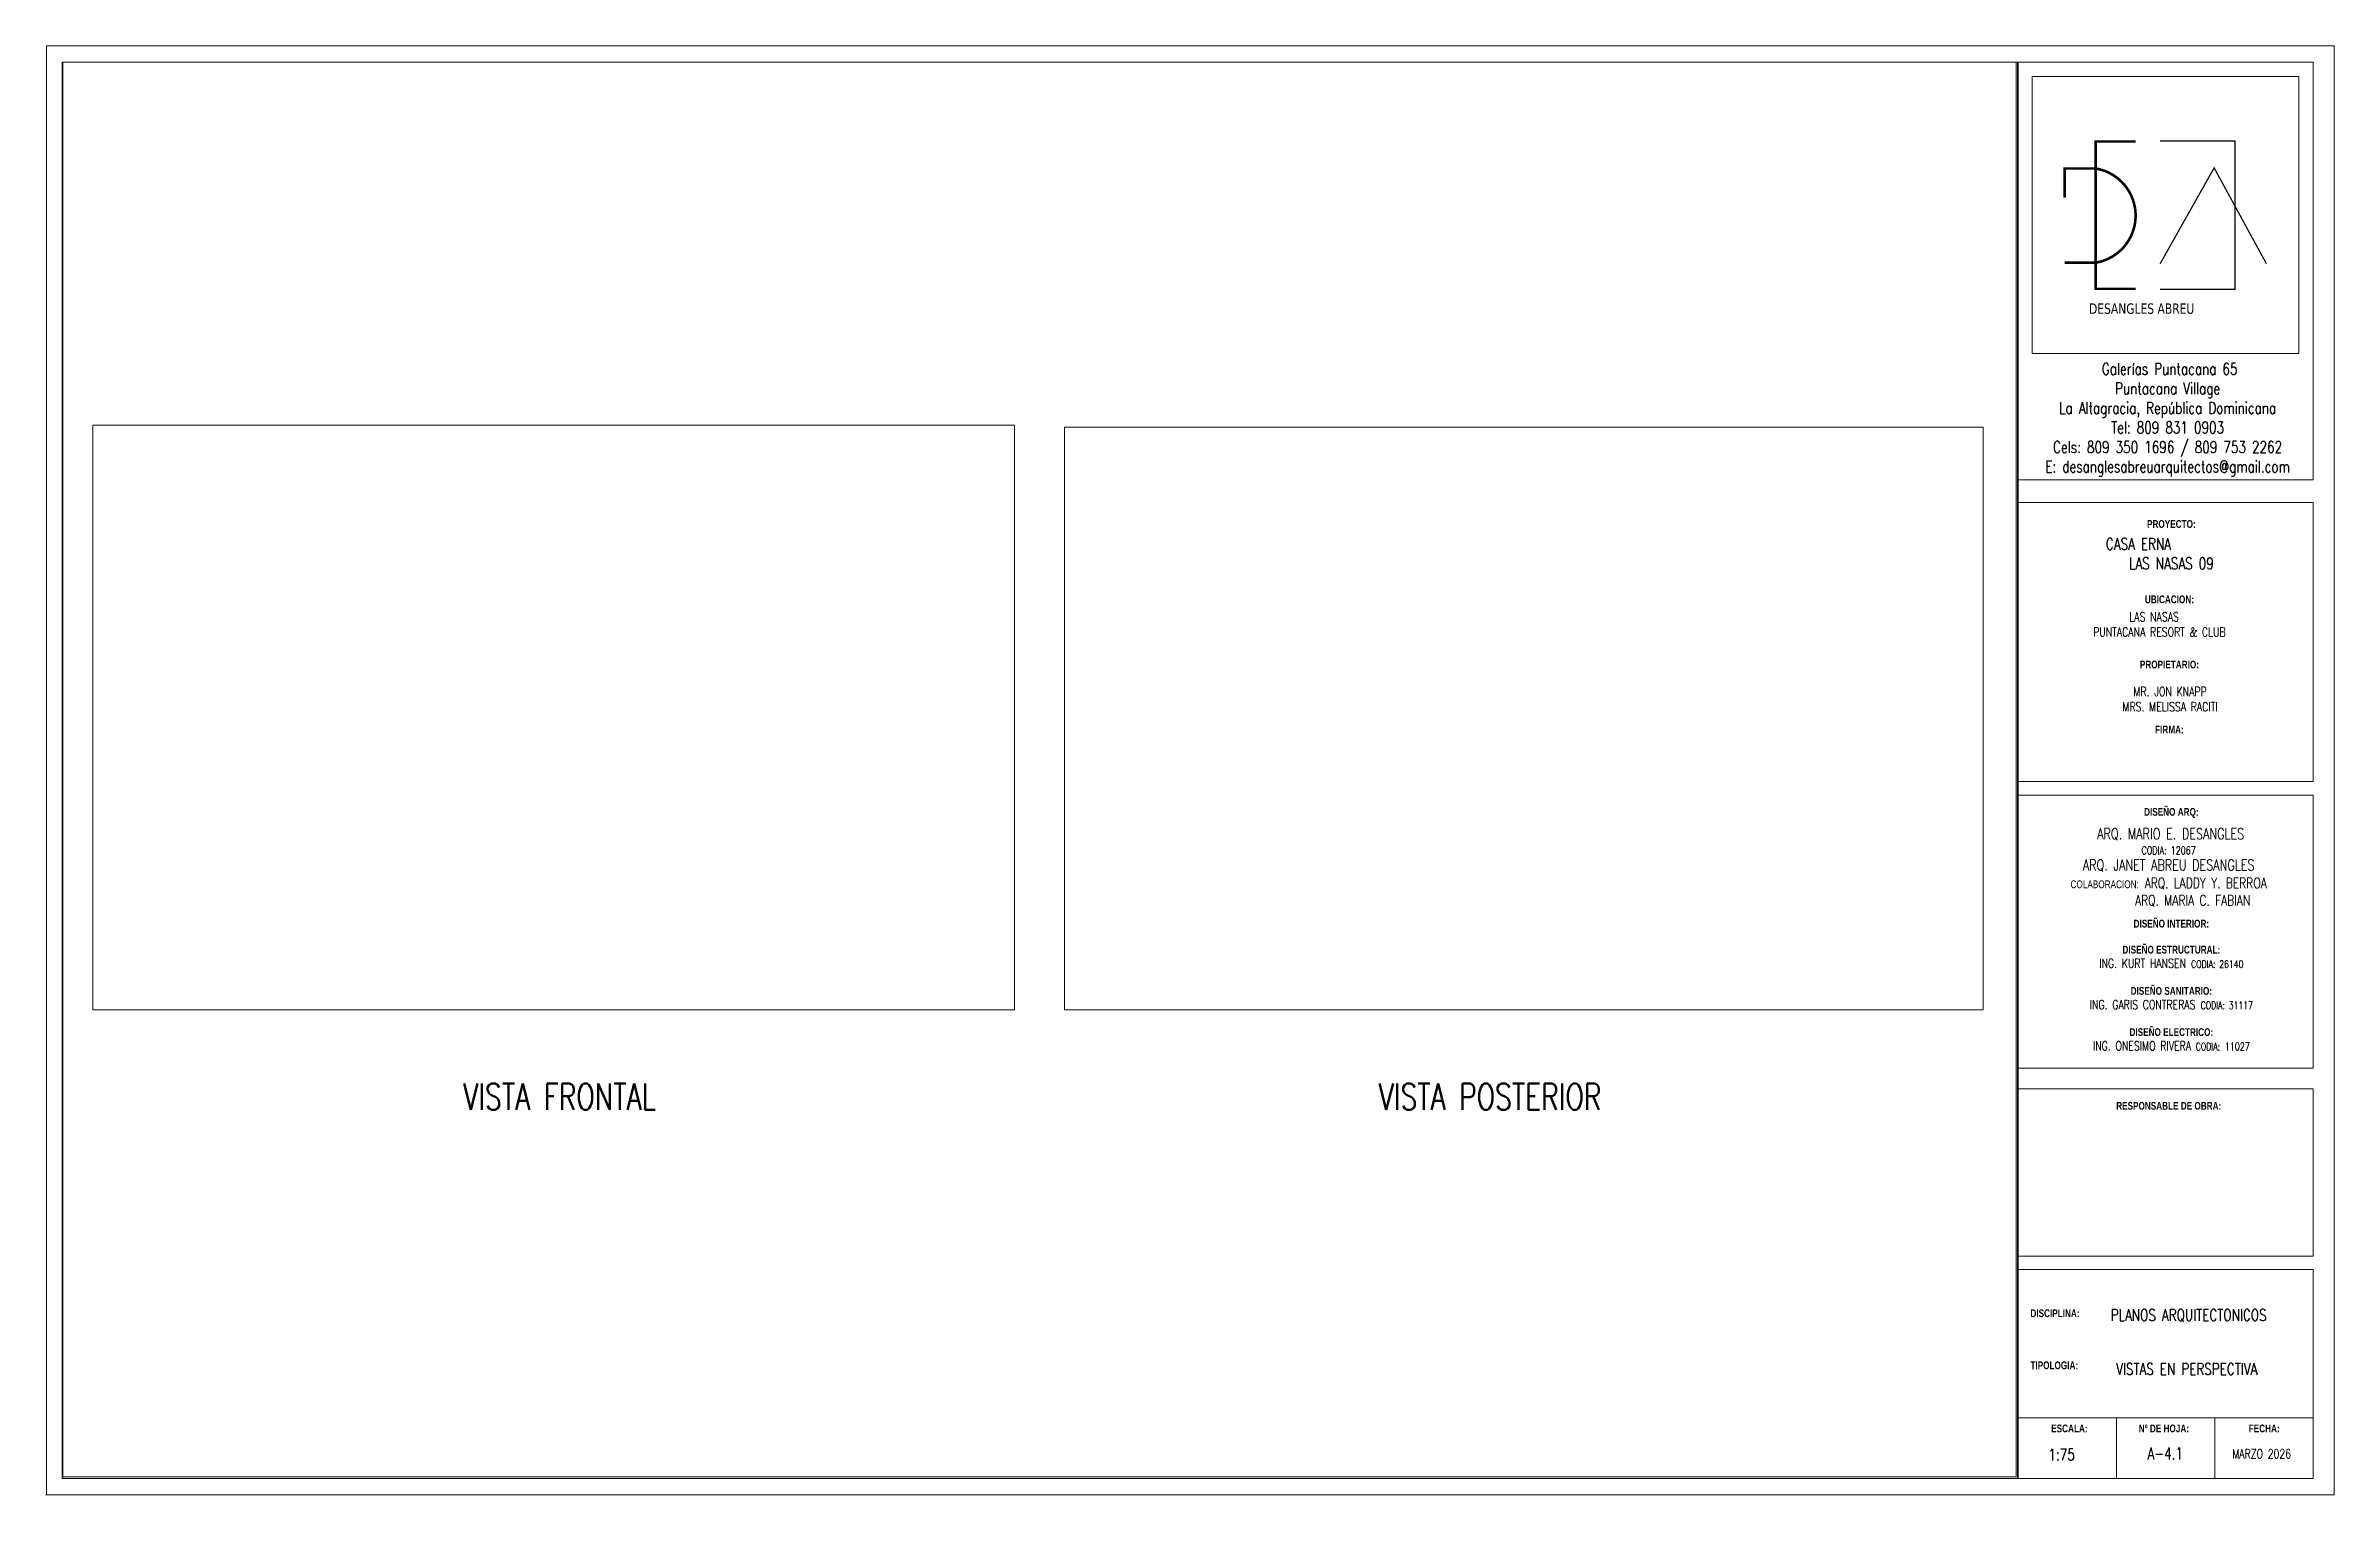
# Paper-space layout 'A-4.1' of a CAD drawing. Header units: metres. Extents: x 0.019 to 0.897, y 0.02 to 0.576.
# The model-space entities are those that its viewports show. They can reach past a viewport. Long polylines and large blocks are cut down to what shows.
import ezdxf

# ---------------------------------------------------------------- set-up
doc = ezdxf.new("R2010")
doc.units = ezdxf.units.M
doc.linetypes.add('0', pattern=[0])
doc.layers.get('0').update_dxf_attribs({"color": 250, "linetype": '0', "lineweight": 20})
doc.layers.get('Defpoints').update_dxf_attribs({"color": 6})
doc.layers.add('textos', color=7, linetype='Continuous', lineweight=0)
doc.styles.add('Arch-Dim', font='romans.shx', dxfattribs={"width": 0.75})
picture_1 = doc.add_image_def('image2.png', size_in_pixel=(3120, 1979))
picture_2 = doc.add_image_def('image3.png', size_in_pixel=(2560, 1625))

# ---------------------------------------------------------------- blocks, each defined once
blk = doc.blocks.new('XREF-TJ-Tecne2-24X36')
at = {"lineweight": 13}
for p, q in [((0.88335, 0.05683), (0.77012, 0.05683)), ((0.80786, 0.03354), (0.80786, 0.05683)), ((0.84561, 0.03354), (0.84561, 0.05683)), ((0.01287, 0.02707), (0.01287, 0.02719)), ((0.01287, 0.02719), (0.01313, 0.02719))]:
    blk.add_line(p, q, dxfattribs=at)
for points in [[(0.89143, 0.58374), (0.01313, 0.58374), (0.01313, 0.02719), (0.89143, 0.02719)], [(0.77012, 0.57739), (0.88338, 0.57739), (0.88338, 0.41697), (0.77012, 0.41697)], [(0.77543, 0.57191), (0.8779, 0.57191), (0.8779, 0.46558), (0.77543, 0.46558)], [(0.88338, 0.40839), (0.77012, 0.40839), (0.77012, 0.30112), (0.88338, 0.30112)], [(0.77012, 0.29594), (0.88335, 0.29594), (0.88335, 0.19103), (0.77012, 0.19103)], [(0.77012, 0.1831), (0.88335, 0.1831), (0.88335, 0.11893), (0.77012, 0.11893)]]:
    blk.add_lwpolyline(points, close=True)
for points, const_width in [([(0.81521, 0.54696), (0.79987, 0.54696), (0.79987, 0.49039), (0.81521, 0.49039)], 0.001), ([(0.82455, 0.54714), (0.85338, 0.54714), (0.85338, 0.49021), (0.82455, 0.49021)], 0.0005), ([(0.78797, 0.50043), (0.79987, 0.50043), (0.79987, 0.53659), (0.78797, 0.53659), (0.78797, 0.52543)], 0.001), ([(0.8246, 0.50004), (0.84532, 0.53684), (0.86539, 0.50003)], 0.0005)]:
    blk.add_lwpolyline(points, dxfattribs=dict(const_width=const_width))
at = {"const_width": 0.001}
blk.add_lwpolyline([(0.79987, 0.53659, -0.846806), (0.79987, 0.50043, -1.311035)], format="xyb", dxfattribs=at)
blk.add_lwpolyline([(0.85644, 0.11374), (0.88335, 0.11374), (0.88335, 0.03354), (0.77012, 0.03354), (0.77012, 0.11374), (0.88335, 0.11374)])
at = {"layer": 'Defpoints', "color": 255, "lineweight": 13}
blk.add_lwpolyline([(0.01948, 0.57739), (0.77012, 0.57739), (0.77012, 0.03354), (0.01948, 0.03354)], close=True, dxfattribs=at)
at = {"style": 'Arch-Dim'}
for s, insert, char_height, width, attachment_point in [('\\pxsm2,qd;{\\H1.25x; \\fVerdana|b0|i0|c0|p34;\\H1.3072x;DESANGLES ABREU}', (0.79573, 0.48479), 0.0024479, 0.057903, 1), ('\\pxqc;{\\H1.25x; \\H1.4706x;Galerías Puntacana 65  \\PPuntacana Village\\PLa Altagracia, República Dominicana  \\PTel: 809 831 0903\\PCels: 809 350 1696 / 809 753 2262\\PE: desanglesabreuarquitectos@gmail.com}', (0.77012, 0.46188), 0.0024479, 0.1146695, 1), ('\\pxqc;{\\fArial|b1|i0|c0|p34;PROYECTO:}', (0.8289, 0.40006), 0.003, 0.0660399, 5), ('{\\H1.25x;              \\H1.47065x;CASA ERNA\\P\\pxqc;LAS NASAS 09}', (0.78171, 0.39469), 0.0024479, 0.0944146, 1), ('\\pxqc;{\\fArial|b1|i0|c0|p34;UBICACION:\\P\\P\\P\\P\\PPROPIETARIO:\\P\\P\\P\\P\\PFIRMA:}', (0.82816, 0.34612), 0.003, 0.0660399, 5), ('      {\\H0.77778x;LAS NASAS\\PPUNTACANA RESORT & CLUB}', (0.79889, 0.36617), 0.0045, 0.0944146, 1), ('\\pxi-3,l6.3162,qc,t6.3162;MR. JON KNAPP  \\PMRS. MELISSA RACITI', (0.74997, 0.33747), 0.0035, 0.1452831, 1), ('\\pxqc;{\\fArial|b1|i0|c0|p34;DISEÑO ARQ:}', (0.8289, 0.28909), 0.003, 0.0660399, 5), ('\\pxqc;{\\H1.25x; \\H1.3726x;ARQ. MARIO E. DESANGLES\\P\\H0.71428x;CODIA:^I12067\\H1.49996x;\\P\\H0.93336x;ARQ. JANET ABREU DESANGLES\\P\\fArial|b0|i0|c0|p34;\\H0.71429x;COLABORACION:\\Fromans|c0;\\H1.5x; \\H0.88892x;ARQ. LADDY Y. BERROA\\P         ARQ. MARIA C. FABIAN\\P          }', (0.78065, 0.2832), 0.0024479, 0.0944146, 1), ('\\pxqc;{\\fArial|b1|i0|c0|p34;\\PDISEÑO INTERIOR:   \\Fromans|c0;\\H1.83825x;\\P\\fArial|b1|i0|c0|p34;\\H0.544x;\\PDISEÑO ESTRUCTURAL:\\P\\Fromans|c0;\\H1.16666x;ING. KURT HANSEN\\H1.10305x; \\H0.75x;CODIA: 26140\\fArial|b1|i0|c0|p34;\\H1.0361x;\\P\\PDISEÑO SANITARIO:\\P\\Fromans|c0;\\H1.16665x;ING.^IGARIS CONTRERAS\\H1.10305x; \\H0.75x;CODIA: 31117\\P\\fArial|b1|i0|c0|p34;\\H1.0361x;\\PDISEÑO ELECTRICO:\\P\\Fromans|c0;\\H1.16665x;ING. ONESIMO RIVERA \\H0.82857x;CODIA:\\H1.20689x; \\H0.85714x;11027}', (0.8289, 0.22551), 0.003, 0.0868059, 5), ('\\pxqc;{\\fArial|b1|i0|c0|p34;RESPONSABLE DE OBRA:}', (0.82789, 0.1766), 0.003, 0.0660399, 5), ('\\pxql;{\\fArial|b1|i0|c0|p34;DISCIPLINA:\\P\\P\\P\\PTIPOLOGIA:}', (0.80781, 0.08695), 0.003, 0.0660399, 5), ('\\pxqc;{\\H1.25x; \\H1.4706x;PLANOS ARQUITECTONICOS}', (0.78755, 0.09855), 0.0024479, 0.0944146, 1), ('\\pxqc;{\\fArial|b1|i0|c0|p34;ESCALA:}', (0.78976, 0.0527), 0.003, 0.0660399, 5), ('\\pxqc;{\\fArial|b1|i0|c0|p34;Nº DE HOJA:}', (0.82603, 0.0527), 0.003, 0.0660399, 5), ('\\pxqc;{\\fArial|b1|i0|c0|p34;FECHA:}', (0.86455, 0.0527), 0.003, 0.0660399, 5), ('{\\H1.45833x;MARZO 2026}', (0.85227, 0.04474), 0.0024, 0.0944146, 1)]:
    blk.add_mtext(s, dxfattribs=dict(at, insert=insert, char_height=char_height, width=width, attachment_point=attachment_point))

msp = doc.modelspace()

# ---------------------------------------------------------------- linework, layer by layer
at = {"layer": 'Defpoints', "lineweight": 13}
msp.add_lwpolyline([(453.8675, 68.4412), (510.1656, 68.4412), (510.1656, 27.6522), (453.8675, 27.6522)], close=True, dxfattribs=at)

# ---------------------------------------------------------------- texts
at = {"layer": 'textos', "lineweight": 13, "char_height": 0.75, "attachment_point": 1, "style": 'Arch-Dim'}
for s, insert in [('VISTA FRONTAL', (465.4572, 38.9822)), ('VISTA POSTERIOR', (491.8158, 38.9822))]:
    msp.add_mtext_dynamic_manual_height_columns(s, width=33.316712, gutter_width=18.75, heights=[0], dxfattribs=dict(at, insert=insert))

# ---------------------------------------------------------------- pictures from other files: only their frames are drawn
at = {"color": 9, "true_color": 0xc7c8ca}
image = msp.add_image(picture_2, insert=(454.7924, 41.1052), size_in_units=(26.5364, 16.8444), dxfattribs=at)
image.dxf.flags = 7
image = msp.add_image(picture_1, insert=(482.7633, 41.1052), size_in_units=(26.4565, 16.7812), dxfattribs=at)
image.dxf.flags = 7

psp = doc.layouts.new('A-4.1')

# ---------------------------------------------------------------- block references
at = {"lineweight": 13}
psp.add_blockref('XREF-TJ-Tecne2-24X36', (0.00588, -0.00736), dxfattribs=at)

# ---------------------------------------------------------------- texts
at = {"attachment_point": 1, "style": 'Arch-Dim'}
for s, insert, char_height, width in [('\\pxqc;{\\H1.25x; }', (0.75859, 0.36079), 0.0024479, 0.1131964), ('\\pxqc;VISTAS EN PERSPECTIVA', (0.78912, 0.07043), 0.0045, 0.103134), ('1:75', (0.78757, 0.03757), 0.0045, 0.103134), ('A-4.1', (0.82565, 0.03799), 0.0045, 0.103134)]:
    psp.add_mtext(s, dxfattribs=dict(at, insert=insert, char_height=char_height, width=width))

# ---------------------------------------------------------------- viewports
at = {"layer": 'Defpoints', "lineweight": 13}
psp.add_viewport(center=(0.40037, 0.2981), size=(0.75064, 0.5438534), view_center_point=(482.05617, 48.00604), view_height=40.7890011, dxfattribs=at)

doc.saveas('drawing.dxf')
